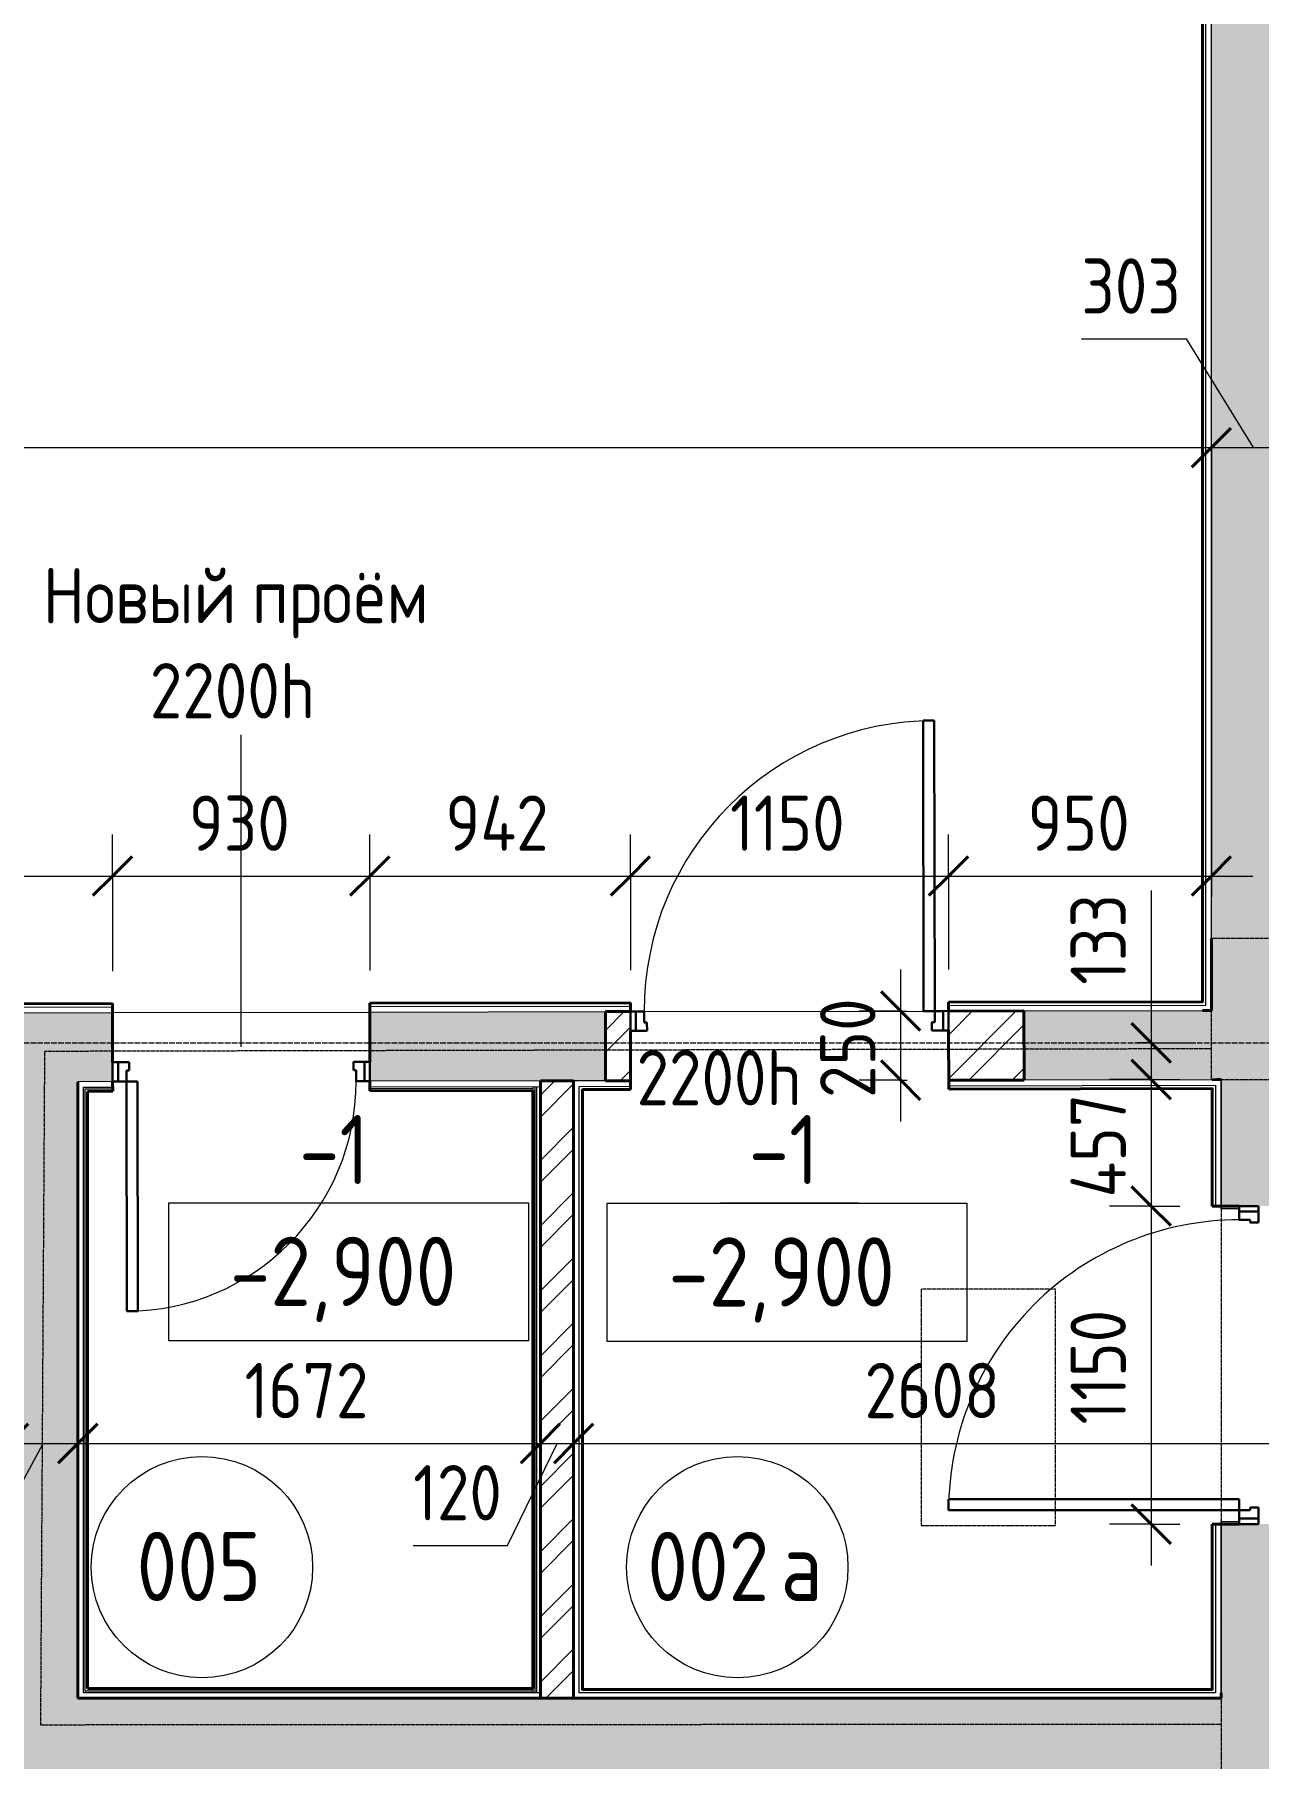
# Model space of a CAD drawing. Header units: millimetres. Extents: x -11886 to 147109, y 276 to 46084.
# Drawn here: x 26553 to 30977, y 17969 to 24202 of the extents above; entities that cross this region are included whole.
import ezdxf

# ---------------------------------------------------------------- set-up
doc = ezdxf.new("R2010")
doc.units = ezdxf.units.MM
doc.linetypes.add('ADSK_Линия сетки', pattern=[25, 20, -2.5, 0, -2.5])
doc.linetypes.add('ADSK_Сверху', pattern=[4.5, 3, -1.5])
for name, color, linetype, lineweight in [('Аннотация', 7, 'Continuous', 20), ('Двери', 7, 'Continuous', 18), ('Марки', 7, 'Continuous', 20), ('Марки дверей', 7, 'Continuous', 20), ('Марки помещений', 7, 'Continuous', 20), ('Оси', 7, 'Continuous', 9), ('Отметки', 7, 'Continuous', 9), ('Перекрытие', 7, 'Continuous', 18), ('Размеры', 7, 'Continuous', 9), ('Размеры-100', 7, 'Continuous', 9), ('Стены внутренние', 7, 'Continuous', 18), ('Стены наружные', 7, 'Continuous', 18), ('Стены штриховка', 7, 'Continuous', 18)]:
    doc.layers.add(name, color=color, linetype=linetype, lineweight=lineweight)
doc.styles.add('GOST Common_1', font='GOST_Common.ttf', dxfattribs={"width": 0.9, "height": 250})
doc.styles.add('GOST Common_2', font='GOST_Common.ttf', dxfattribs={"width": 0.9, "height": 200})
doc.dimstyles.new('ADSK_Основной_2_мм_Округление_до_1_мм', dxfattribs={"dimscale": 304.8, "dimtxt": 201.142999, "dimasz": 0.463911, "dimexe": 0.492126, "dimexo": 0.492126, "dimgap": 0.098425, "dimtad": 1, "dimdec": 0, "dimdsep": 46, "dimtxsty": 'GOST Common_2', "dimblk1": 'OBLIQUE', "dimblk2": 'OBLIQUE', "dimsah": 1, "dimcen": 0.09, "dimdle": 0.492126, "dimazin": 2, "dimtfac": 1, "dimtdec": 4, "dimtix": 1, "dimtmove": 0, "dimatfit": 3, "dimfxl": 1, "dimtvp": 1, "dimtolj": 1, "dimtzin": 0, "dimlwd": 20, "dimlwe": 20, "dimarcsym": 2})
doc.dimstyles.new('ADSK_Основной_2_мм_Округление_до_1_мм_1', dxfattribs={"dimscale": 304.8, "dimtxt": 201.142999, "dimasz": 0.463911, "dimexe": 0.492126, "dimexo": 0.492126, "dimgap": 0.098425, "dimtad": 1, "dimdec": 0, "dimdsep": 46, "dimtxsty": 'GOST Common_2', "dimblk1": 'OBLIQUE', "dimblk2": 'OBLIQUE', "dimsah": 1, "dimcen": 0.09, "dimdle": 0.492126, "dimazin": 2, "dimtfac": 1, "dimtdec": 4, "dimtix": 1, "dimtmove": 1, "dimatfit": 3, "dimfxl": 1, "dimtvp": 1, "dimtolj": 1, "dimtzin": 0, "dimlwd": 20, "dimlwe": 20, "dimarcsym": 2})
pattern_1 = [(45, (0, 0), (-117.8655, 117.8655), []), (45, (78.58, 0), (-117.8655, 117.8655), [])]

# ---------------------------------------------------------------- blocks, each defined once
blk = doc.blocks.new('AC_Дверь_Однопольная - Д-12п 1150х2200h-1983165-00 План подвала кладочный')
at = {"layer": 'Двери', "lineweight": 30}
for p, q in [((-525, 1435), (-485, 1435)), ((-525, 385), (-525, 1435)), ((-485, 1435), (-485, 385)), ((-575, 385), (-555, 385)), ((-575, 315), (-575, 385)), ((-555, 385), (-525, 385)), ((-555, 315), (-555, 385)), ((-555, 385), (-555, 315)), ((-485, 385), (-525, 385)), ((-525, 385), (-525, 345)), ((525, 385), (555, 385)), ((525, 345), (525, 385)), ((555, 385), (555, 315)), ((555, 385), (575, 385)), ((555, 315), (555, 385)), ((575, 385), (575, 315)), ((-555, 315), (-575, 315)), ((-515, 315), (-555, 315)), ((-525, 345), (-515, 345)), ((-515, 345), (-515, 315)), ((515, 345), (525, 345)), ((515, 315), (515, 345)), ((555, 315), (515, 315)), ((575, 315), (555, 315))]:
    blk.add_line(p, q, dxfattribs=at)
at = {"layer": 'Двери'}
blk.add_arc((-525, 385), 1050, 0, 90, dxfattribs=at)
blk = doc.blocks.new('AC_Дверь_Однопольная - Д-12л 1150х2200h-1983178-00 План подвала кладочный')
at = {"layer": 'Двери', "lineweight": 30}
for p, q in [((525, 1175), (485, 1175)), ((485, 1175), (485, 125)), ((525, 125), (525, 1175)), ((-555, 125), (-575, 125)), ((-575, 125), (-575, 55)), ((-525, 125), (-555, 125)), ((-555, 125), (-555, 55)), ((-555, 55), (-555, 125)), ((-525, 85), (-525, 125)), ((485, 125), (525, 125)), ((555, 125), (525, 125)), ((525, 125), (525, 85)), ((555, 55), (555, 125)), ((575, 125), (555, 125)), ((555, 125), (555, 55)), ((575, 55), (575, 125)), ((-515, 85), (-525, 85)), ((-515, 55), (-515, 85)), ((525, 85), (515, 85)), ((515, 85), (515, 55)), ((-575, 55), (-555, 55)), ((-555, 55), (-515, 55)), ((515, 55), (555, 55)), ((555, 55), (575, 55))]:
    blk.add_line(p, q, dxfattribs=at)
at = {"layer": 'Двери'}
blk.add_arc((525, 125), 1050, 90, 180, dxfattribs=at)
blk = doc.blocks.new('AC_Дверь_Однопольная - Д-27л 930х2200h-2799378-00 План подвала кладочный')
at = {"layer": 'Двери', "lineweight": 30}
for p, q in [((415, 955), (375, 955)), ((375, 955), (375, 125)), ((415, 125), (415, 955)), ((-445, 125), (-465, 125)), ((-465, 125), (-465, 55)), ((-415, 125), (-445, 125)), ((-445, 125), (-445, 55)), ((-445, 55), (-445, 125)), ((-415, 85), (-415, 125)), ((375, 125), (415, 125)), ((445, 125), (415, 125)), ((415, 125), (415, 85)), ((445, 55), (445, 125)), ((465, 125), (445, 125)), ((445, 125), (445, 55)), ((465, 55), (465, 125)), ((-405, 85), (-415, 85)), ((-405, 55), (-405, 85)), ((415, 85), (405, 85)), ((405, 85), (405, 55)), ((-465, 55), (-445, 55)), ((-445, 55), (-405, 55)), ((405, 55), (445, 55)), ((445, 55), (465, 55))]:
    blk.add_line(p, q, dxfattribs=at)
at = {"layer": 'Двери'}
blk.add_arc((415, 125), 830, 90, 180, dxfattribs=at)
blk = doc.blocks.new('ADSK_Марка_Помещение_ОдноЗначение - Номер-247393-00 План подвала кладочный')
at = {"layer": 'Марки помещений'}
blk.add_circle((0, 0), 4, dxfattribs=at)
blk = doc.blocks.new('ADSK_Марка_Перекрытие - Отметка низа-2041711-00 План подвала кладочный')
at = {"layer": 'Марки'}
blk.add_line((-2.5, 0), (2.5, 0), dxfattribs=at)
blk = doc.blocks.new('DIMBLOCK45-00 План подвала кладочный')
at = {"layer": 'Размеры-100', "lineweight": 20}
for p, q in [((18965.8, 22708.7), (18965.8, 22858.7)), ((30807, 22708.7), (30807, 22858.7)), ((18965.8, 22708.7), (30807, 22708.7)), ((18965.8, 22708.7), (18965.8, 22658.7)), ((30807, 22708.7), (30807, 21084.1))]:
    blk.add_line(p, q, dxfattribs=at)
at = {"layer": 'Размеры-100', "lineweight": 40}
for p, q in [((18965.8, 22708.7), (19036.5, 22779.4)), ((30807, 22708.7), (30877.7, 22779.4)), ((18965.8, 22708.7), (18895.1, 22638)), ((30807, 22708.7), (30736.3, 22638))]:
    blk.add_line(p, q, dxfattribs=at)
at = {"layer": 'Размеры-100', "color": 0, "lineweight": 20, "insert": (24618.8, 23000.1), "char_height": 200, "width": 642.294, "attachment_point": 1, "line_spacing_factor": 1.022761, "style": 'GOST Common_2'}
blk.add_mtext('11841', dxfattribs=at)
blk = doc.blocks.new('_Oblique')
at = {"color": 0, "linetype": 'ByBlock', "lineweight": -2}
blk.add_line((-0.5, -0.5), (0.5, 0.5), dxfattribs=at)
blk = doc.blocks.new('DIMBLOCK46-00 План подвала кладочный')
at = {"layer": 'Размеры-100', "lineweight": 20}
for p, q in [((30337, 23101.6), (30715.5, 23101.6)), ((30715.5, 23101.6), (30958.5, 22708.7)), ((30807, 22708.7), (30807, 22858.7)), ((31109.9, 22708.7), (31109.9, 22858.7)), ((30807, 22708.7), (31259.9, 22708.7)), ((30807, 22708.7), (30807, 21084.1)), ((31109.9, 22708.7), (31109.9, 22658.7))]:
    blk.add_line(p, q, dxfattribs=at)
at = {"layer": 'Размеры-100', "lineweight": 40}
for p, q in [((30807, 22708.7), (30877.7, 22779.4)), ((31109.9, 22708.7), (31180.6, 22779.4)), ((30807, 22708.7), (30736.3, 22638)), ((31109.9, 22708.7), (31039.2, 22638))]:
    blk.add_line(p, q, dxfattribs=at)
at = {"layer": 'Размеры-100', "color": 0, "lineweight": 20, "insert": (30337, 23393), "char_height": 200, "width": 454.106, "attachment_point": 1, "line_spacing_factor": 1.022761, "style": 'GOST Common_2'}
blk.add_mtext('303', dxfattribs=at)
blk = doc.blocks.new('DIMBLOCK52-00 План подвала кладочный')
at = {"layer": 'Размеры-100', "lineweight": 20}
for p, q in [((26460, 19108.4), (26460, 19258.4)), ((26710, 19108.4), (26710, 19258.4)), ((26384.7, 18739), (26585, 19108.4)), ((26460, 19108.4), (26710, 19108.4)), ((26460, 19108.4), (26460, 19058.4)), ((26710, 19108.4), (26710, 19058.4)), ((26006.2, 18739), (26384.7, 18739))]:
    blk.add_line(p, q, dxfattribs=at)
at = {"layer": 'Размеры-100', "lineweight": 40}
for p, q in [((26460, 19108.4), (26530.7, 19179.1)), ((26710, 19108.4), (26780.7, 19179.1)), ((26460, 19108.4), (26389.3, 19037.7)), ((26710, 19108.4), (26639.3, 19037.7))]:
    blk.add_line(p, q, dxfattribs=at)
at = {"layer": 'Размеры-100', "color": 0, "lineweight": 20, "insert": (26006.2, 19030.3), "char_height": 200, "width": 454.106, "attachment_point": 1, "line_spacing_factor": 1.022761, "style": 'GOST Common_2'}
blk.add_mtext('250', dxfattribs=at)
blk = doc.blocks.new('DIMBLOCK53-00 План подвала кладочный')
at = {"layer": 'Размеры-100', "lineweight": 20}
for p, q in [((26710, 19108.4), (26710, 19258.4)), ((28382, 19108.4), (28382, 19258.4)), ((26710, 19108.4), (28382, 19108.4)), ((26710, 19108.4), (26710, 19058.4)), ((28382, 19108.4), (28382, 19058.4))]:
    blk.add_line(p, q, dxfattribs=at)
at = {"layer": 'Размеры-100', "lineweight": 40}
for p, q in [((26710, 19108.4), (26780.7, 19179.1)), ((28382, 19108.4), (28452.7, 19179.1)), ((26710, 19108.4), (26639.3, 19037.7)), ((28382, 19108.4), (28311.3, 19037.7))]:
    blk.add_line(p, q, dxfattribs=at)
at = {"layer": 'Размеры-100', "color": 0, "lineweight": 20, "insert": (27312.5, 19399.7), "char_height": 200, "width": 560.473, "attachment_point": 1, "line_spacing_factor": 1.022761, "style": 'GOST Common_2'}
blk.add_mtext('1672', dxfattribs=at)
blk = doc.blocks.new('DIMBLOCK54-00 План подвала кладочный')
at = {"layer": 'Размеры-100', "lineweight": 20}
for p, q in [((28382, 19108.4), (28382, 19258.4)), ((28502, 19108.4), (28502, 19258.4)), ((28262.9, 18739), (28442, 19108.4)), ((28382, 19108.4), (28502, 19108.4)), ((28382, 19108.4), (28382, 19058.4)), ((28502, 19108.4), (28502, 19058.4)), ((27921.9, 18739), (28262.9, 18739))]:
    blk.add_line(p, q, dxfattribs=at)
at = {"layer": 'Размеры-100', "lineweight": 40}
for p, q in [((28382, 19108.4), (28452.7, 19179.1)), ((28502, 19108.4), (28572.7, 19179.1)), ((28382, 19108.4), (28311.3, 19037.7)), ((28502, 19108.4), (28431.3, 19037.7))]:
    blk.add_line(p, q, dxfattribs=at)
at = {"layer": 'Размеры-100', "color": 0, "lineweight": 20, "insert": (27921.9, 19030.3), "char_height": 200, "width": 409.104, "attachment_point": 1, "line_spacing_factor": 1.022761, "style": 'GOST Common_2'}
blk.add_mtext('120', dxfattribs=at)
blk = doc.blocks.new('DIMBLOCK55-00 План подвала кладочный')
at = {"layer": 'Размеры-100', "lineweight": 20}
for p, q in [((28502, 19108.4), (28502, 19258.4)), ((31109.9, 19108.4), (31109.9, 19258.4)), ((28502, 19108.4), (31259.9, 19108.4)), ((28502, 19108.4), (28502, 19058.4)), ((31109.9, 19108.4), (31109.9, 19058.4))]:
    blk.add_line(p, q, dxfattribs=at)
at = {"layer": 'Размеры-100', "lineweight": 40}
for p, q in [((28502, 19108.4), (28572.7, 19179.1)), ((31109.9, 19108.4), (31180.6, 19179.1)), ((28502, 19108.4), (28431.3, 19037.7)), ((31109.9, 19108.4), (31039.2, 19037.7))]:
    blk.add_line(p, q, dxfattribs=at)
at = {"layer": 'Размеры-100', "color": 0, "lineweight": 20, "insert": (29553.7, 19399.7), "char_height": 200, "width": 605.475, "attachment_point": 1, "line_spacing_factor": 1.022761, "style": 'GOST Common_2'}
blk.add_mtext('2608', dxfattribs=at)
blk = doc.blocks.new('DIMBLOCK56-00 План подвала кладочный')
at = {"layer": 'Размеры-100', "lineweight": 20}
for p, q in [((30589.3, 21107.7), (30589.3, 20766.8)), ((30589.3, 20766.8), (30589.3, 20490.4)), ((30589.3, 20706.8), (30589.3, 20424.1)), ((30589.3, 20556.8), (30539.3, 20556.8)), ((30589.3, 20556.8), (30739.3, 20556.8)), ((30589.3, 20424.1), (30439.3, 20424.1)), ((30589.3, 20424.1), (30692.4, 20424.1))]:
    blk.add_line(p, q, dxfattribs=at)
at = {"layer": 'Размеры-100', "lineweight": 40}
for p, q in [((30589.3, 20556.8), (30518.6, 20627.5)), ((30589.3, 20556.8), (30660, 20486.1)), ((30589.3, 20424.1), (30518.6, 20494.8)), ((30589.3, 20424.1), (30660, 20353.4))]:
    blk.add_line(p, q, dxfattribs=at)
at = {"layer": 'Размеры-100', "color": 0, "lineweight": 20, "insert": (30298, 20766.8), "char_height": 200, "width": 409.104, "attachment_point": 1, "rotation": 90, "line_spacing_factor": 1.022761, "style": 'GOST Common_2'}
blk.add_mtext('133', dxfattribs=at)
blk = doc.blocks.new('DIMBLOCK57-00 План подвала кладочный')
at = {"layer": 'Размеры-100', "lineweight": 40}
for p, q in [((30589.3, 20424.1), (30518.6, 20494.8)), ((30589.3, 20424.1), (30660, 20353.4)), ((30589.3, 19966.8), (30518.6, 20037.5)), ((30589.3, 19966.8), (30660, 19896.1))]:
    blk.add_line(p, q, dxfattribs=at)
at = {"layer": 'Размеры-100', "lineweight": 20}
for p, q in [((30589.3, 20424.1), (30439.3, 20424.1)), ((30589.3, 20424.1), (30589.3, 19966.8)), ((30589.3, 20424.1), (30692.4, 20424.1)), ((30589.3, 19966.8), (30439.3, 19966.8)), ((30589.3, 19966.8), (30692.4, 19966.8))]:
    blk.add_line(p, q, dxfattribs=at)
at = {"layer": 'Размеры-100', "color": 0, "lineweight": 20, "insert": (30298, 19997.7), "char_height": 200, "width": 474.561, "attachment_point": 1, "rotation": 90, "line_spacing_factor": 1.022761, "style": 'GOST Common_2'}
blk.add_mtext('457', dxfattribs=at)
blk = doc.blocks.new('DIMBLOCK58-00 План подвала кладочный')
at = {"layer": 'Размеры-100', "lineweight": 40}
for p, q in [((30589.3, 19966.8), (30518.6, 20037.5)), ((30589.3, 19966.8), (30660, 19896.1)), ((30589.3, 18816.8), (30518.6, 18887.5)), ((30589.3, 18816.8), (30660, 18746.1))]:
    blk.add_line(p, q, dxfattribs=at)
at = {"layer": 'Размеры-100', "lineweight": 20}
for p, q in [((30589.3, 19966.8), (30439.3, 19966.8)), ((30589.3, 19966.8), (30589.3, 18666.8)), ((30589.3, 19966.8), (30692.4, 19966.8)), ((30589.3, 18816.8), (30439.3, 18816.8)), ((30589.3, 18816.8), (30692.4, 18816.8))]:
    blk.add_line(p, q, dxfattribs=at)
at = {"layer": 'Размеры-100', "color": 0, "lineweight": 20, "insert": (30298, 19177), "char_height": 200, "width": 515.472, "attachment_point": 1, "rotation": 90, "line_spacing_factor": 1.022761, "style": 'GOST Common_2'}
blk.add_mtext('1150', dxfattribs=at)
blk = doc.blocks.new('DIMBLOCK89-00 План подвала кладочный')
at = {"layer": 'Размеры-100', "lineweight": 20}
for p, q in [((22926.3, 21159.6), (22926.3, 21309.6)), ((26835.5, 21159.6), (26835.5, 21309.6)), ((22926.3, 21159.6), (26835.5, 21159.6)), ((22926.3, 21159.6), (22926.3, 20747.6)), ((26835.5, 21159.6), (26835.5, 20816.5))]:
    blk.add_line(p, q, dxfattribs=at)
at = {"layer": 'Размеры-100', "lineweight": 40}
for p, q in [((22926.3, 21159.6), (22997, 21230.3)), ((26835.5, 21159.6), (26906.2, 21230.3)), ((22926.3, 21159.6), (22855.6, 21088.9)), ((26835.5, 21159.6), (26764.8, 21088.9))]:
    blk.add_line(p, q, dxfattribs=at)
at = {"layer": 'Размеры-100', "color": 0, "lineweight": 20, "insert": (24628.6, 21451), "char_height": 200, "width": 605.475, "attachment_point": 1, "line_spacing_factor": 1.022761, "style": 'GOST Common_2'}
blk.add_mtext('3909', dxfattribs=at)
blk = doc.blocks.new('DIMBLOCK90-00 План подвала кладочный')
at = {"layer": 'Размеры-100', "lineweight": 20}
for p, q in [((26835.5, 21159.6), (26835.5, 21309.6)), ((27765.5, 21159.6), (27765.5, 21309.6)), ((26835.5, 21159.6), (27765.5, 21159.6)), ((26835.5, 21159.6), (26835.5, 20816.5)), ((27765.5, 21159.6), (27765.5, 20818.2))]:
    blk.add_line(p, q, dxfattribs=at)
at = {"layer": 'Размеры-100', "lineweight": 40}
for p, q in [((26835.5, 21159.6), (26906.2, 21230.3)), ((27765.5, 21159.6), (27836.2, 21230.3)), ((26835.5, 21159.6), (26764.8, 21088.9)), ((27765.5, 21159.6), (27694.8, 21088.9))]:
    blk.add_line(p, q, dxfattribs=at)
at = {"layer": 'Размеры-100', "color": 0, "lineweight": 20, "insert": (27111.3, 21451), "char_height": 200, "width": 454.106, "attachment_point": 1, "line_spacing_factor": 1.022761, "style": 'GOST Common_2'}
blk.add_mtext('930', dxfattribs=at)
blk = doc.blocks.new('DIMBLOCK91-00 План подвала кладочный')
at = {"layer": 'Размеры-100', "lineweight": 20}
for p, q in [((27765.5, 21159.6), (27765.5, 21309.6)), ((28707.1, 21159.6), (28707.1, 21309.6)), ((27765.5, 21159.6), (28707.1, 21159.6)), ((27765.5, 21159.6), (27765.5, 20818.2)), ((28707.1, 21159.6), (28707.1, 20819.9))]:
    blk.add_line(p, q, dxfattribs=at)
at = {"layer": 'Размеры-100', "lineweight": 40}
for p, q in [((27765.5, 21159.6), (27836.2, 21230.3)), ((28707.1, 21159.6), (28777.8, 21230.3)), ((27765.5, 21159.6), (27694.8, 21088.9)), ((28707.1, 21159.6), (28636.4, 21088.9))]:
    blk.add_line(p, q, dxfattribs=at)
at = {"layer": 'Размеры-100', "color": 0, "lineweight": 20, "insert": (28038.6, 21451), "char_height": 200, "width": 474.561, "attachment_point": 1, "line_spacing_factor": 1.022761, "style": 'GOST Common_2'}
blk.add_mtext('942', dxfattribs=at)
blk = doc.blocks.new('DIMBLOCK92-00 План подвала кладочный')
at = {"layer": 'Размеры-100', "lineweight": 20}
for p, q in [((28707.1, 21159.6), (28707.1, 21309.6)), ((29857.1, 21159.6), (29857.1, 21309.6)), ((28707.1, 21159.6), (29857.1, 21159.6)), ((28707.1, 21159.6), (28707.1, 20819.9)), ((29857.1, 21159.6), (29857.1, 20821.9))]:
    blk.add_line(p, q, dxfattribs=at)
at = {"layer": 'Размеры-100', "lineweight": 40}
for p, q in [((28707.1, 21159.6), (28777.8, 21230.3)), ((29857.1, 21159.6), (29927.8, 21230.3)), ((28707.1, 21159.6), (28636.4, 21088.9)), ((29857.1, 21159.6), (29786.4, 21088.9))]:
    blk.add_line(p, q, dxfattribs=at)
at = {"layer": 'Размеры-100', "color": 0, "lineweight": 20, "insert": (29067.3, 21451), "char_height": 200, "width": 515.472, "attachment_point": 1, "line_spacing_factor": 1.022761, "style": 'GOST Common_2'}
blk.add_mtext('1150', dxfattribs=at)
blk = doc.blocks.new('DIMBLOCK93-00 План подвала кладочный')
at = {"layer": 'Размеры-100', "lineweight": 20}
for p, q in [((29857.1, 21159.6), (29857.1, 21309.6)), ((30807, 21159.6), (30807, 21309.6)), ((29857.1, 21159.6), (30957, 21159.6)), ((29857.1, 21159.6), (29857.1, 20821.9)), ((30807, 21159.6), (30807, 21109.6))]:
    blk.add_line(p, q, dxfattribs=at)
at = {"layer": 'Размеры-100', "lineweight": 40}
for p, q in [((29857.1, 21159.6), (29927.8, 21230.3)), ((30807, 21159.6), (30877.7, 21230.3)), ((29857.1, 21159.6), (29786.4, 21088.9)), ((30807, 21159.6), (30736.3, 21088.9))]:
    blk.add_line(p, q, dxfattribs=at)
at = {"layer": 'Размеры-100', "color": 0, "lineweight": 20, "insert": (30142.8, 21451), "char_height": 200, "width": 454.106, "attachment_point": 1, "line_spacing_factor": 1.022761, "style": 'GOST Common_2'}
blk.add_mtext('950', dxfattribs=at)
blk = doc.blocks.new('Высотные отметки - Рамка-5093-00 План подвала кладочный')
at = {"layer": 'Аннотация'}
for p, q in [((-6.5, 0), (-6.5, 5)), ((-6.5, 5), (6.5, 5)), ((6.5, 5), (6.5, 0)), ((6.5, 0), (-6.5, 0))]:
    blk.add_line(p, q, dxfattribs=at)
blk = doc.blocks.new('DIMBLOCK190-00 План подвала кладочный')
at = {"layer": 'Размеры-100', "lineweight": 20}
for p, q in [((29684.2, 20271.9), (29684.2, 20821.9)), ((29684.2, 20671.9), (29534.2, 20671.9)), ((29684.2, 20671.9), (29707.1, 20671.9)), ((29684.2, 20421.9), (29534.2, 20421.9)), ((29684.2, 20421.9), (29707.5, 20421.9))]:
    blk.add_line(p, q, dxfattribs=at)
at = {"layer": 'Размеры-100', "lineweight": 40}
for p, q in [((29684.2, 20671.9), (29613.5, 20742.6)), ((29684.2, 20671.9), (29754.9, 20601.2)), ((29684.2, 20421.9), (29613.5, 20492.6)), ((29684.2, 20421.9), (29754.9, 20351.2))]:
    blk.add_line(p, q, dxfattribs=at)
at = {"layer": 'Размеры-100', "color": 0, "lineweight": 20, "insert": (29392.9, 20357.7), "char_height": 200, "width": 454.106, "attachment_point": 1, "rotation": 90, "line_spacing_factor": 1.022761, "style": 'GOST Common_2'}
blk.add_mtext('250', dxfattribs=at)

msp = doc.modelspace()

# ---------------------------------------------------------------- hatches: boundary and pattern name
at = {"layer": 'Стены внутренние', "true_color": 0xc0c0c0}
h = msp.add_hatch(color=9, dxfattribs=at)
h.paths.add_polyline_path([(38520.29, 20424.06), (38571.77, 20424.06), (38567.64, 20934.06), (38520.29, 20934.06), (38520.29, 20924.61)])
h.paths.add_polyline_path([(35399.67, 20424.06), (35399.67, 20663.63), (37078.34, 20663.63), (37078.34, 20424.06), (37335.1, 20424.06), (37335.1, 20934.06), (30807.02, 20934.06), (30807.02, 20424.06), (35141.84, 20424.06)])
h = msp.add_hatch(color=9, dxfattribs=at)
h.paths.add_polyline_path([(18945.32, 20402.44), (19434.4, 20403.31), (19433.95, 20653.31), (18965.84, 20652.47), (18965.84, 20487.77), (18945.32, 20487.77)])
h.paths.add_polyline_path([(20754.38, 20405.67), (21776.31, 20407.49), (21775.86, 20657.49), (20753.94, 20655.66), (20754.06, 20585.67)])
h.paths.add_polyline_path([(22926.31, 20409.54), (26835.94, 20416.52), (26835.5, 20666.52), (22925.86, 20659.54), (22926.18, 20479.54)])
h.paths.add_polyline_path([(27765.94, 20418.18), (28617.04, 20419.7), (28616.59, 20669.7), (27765.49, 20668.18), (27765.82, 20488.18)])
h.paths.add_polyline_path([(30130.05, 20422.4), (30807.02, 20424.06), (30807.02, 20673.61), (30129.6, 20672.4)])
at = {"layer": 'Стены внутренние', "lineweight": 9}
h = msp.add_hatch(dxfattribs=at)
h.set_pattern_fill('FP_3', color=256, style=0, pattern_type=2)
h.set_pattern_definition(pattern_1)
h.paths.add_polyline_path([(28617.04, 20419.7), (28707.52, 20419.86), (28707.07, 20669.86), (28616.59, 20669.7), (28616.73, 20592.11)])
h.paths.add_polyline_path([(29857.52, 20421.91), (30130.05, 20422.4), (30129.6, 20672.4), (29857.07, 20671.91), (29857.2, 20601.91)])
at = {"layer": 'Стены внутренние', "true_color": 0xc0c0c0}
for points in [[(26709.99, 18186.96), (26709.99, 20416.3), (26459.99, 20415.85), (26459.99, 18186.96)], [(30581.04, 17676.96), (30842.36, 17676.96), (30842.36, 18186.96), (18945.32, 18186.96), (18945.32, 17676.96), (29440.84, 17676.96)]]:
    msp.add_hatch(color=9, dxfattribs=at).paths.add_polyline_path(points)
at = {"layer": 'Стены внутренние', "lineweight": 9}
h = msp.add_hatch(dxfattribs=at)
h.set_pattern_fill('FP_3', color=256, style=0, pattern_type=2)
h.set_pattern_definition(pattern_1)
h.paths.add_polyline_path([(28501.99, 18186.96), (28501.99, 20419.49), (28381.99, 20419.28), (28381.99, 18186.96)])
at = {"layer": 'Стены внутренние', "true_color": 0xc0c0c0}
h = msp.add_hatch(color=9, dxfattribs=at)
h.paths.add_polyline_path([(31742.36, 17383.92), (31742.36, 18816.79), (30842.36, 18816.79), (30842.36, 17383.92), (31721.24, 17383.92)])
h.paths.add_polyline_path([(30977.36, 19966.79), (31742.36, 19966.79), (31742.36, 20424.06), (30842.36, 20423.67), (30842.36, 19966.79), (30907.36, 19966.79)])
at = {"layer": 'Стены наружные', "true_color": 0xc0c0c0}
h = msp.add_hatch(color=9, dxfattribs=at)
h.paths.add_polyline_path([(31317.02, 20934.06), (31317.02, 40597.55), (30807.02, 40597.55), (30807.02, 20934.06)])
h.paths.add_polyline_path([(31317.02, 42002.55), (31317.02, 43002.62), (31062.02, 43002.62), (31062.02, 43015.13), (30807.02, 43015.13), (30807.02, 42002.55), (30877.02, 42002.55)])

# ---------------------------------------------------------------- linework, layer by layer
at = {"layer": 'Марки дверей'}
msp.add_line((27300.72, 20542.35), (27300.72, 21670.04), dxfattribs=at)
at = {"layer": 'Оси', "linetype": 'ADSK_Линия сетки'}
msp.add_line((-11086.22, 20556.79), (57141.72, 20556.79), dxfattribs=at)
at = {"layer": 'Перекрытие', "color": 136, "true_color": 0x008080}
for p, q in [((26835.5, 20666.52), (27765.49, 20668.18)), ((28757.07, 20669.95), (29767.07, 20671.75)), ((30842.36, 19956.79), (30842.36, 19966.79)), ((30907.36, 19956.79), (30842.36, 19956.79)), ((30842.36, 18816.79), (30842.36, 18826.79)), ((30842.36, 18826.79), (30907.36, 18826.79))]:
    msp.add_line(p, q, dxfattribs=at)
at = {"layer": 'Перекрытие', "color": 9, "linetype": 'ADSK_Сверху', "true_color": 0xc2c2c2}
for p, q in [((26576.11, 18090.45), (26590.91, 20526.94)), ((26590.91, 20526.94), (30807.02, 20536.41)), ((30243.57, 19666.63), (29757.57, 19666.63)), ((29757.57, 19666.63), (29757.57, 18811.63)), ((30243.57, 18811.63), (30243.57, 19666.63)), ((29757.57, 18811.63), (30243.57, 18811.63)), ((30842.36, 18092.76), (26576.11, 18090.45))]:
    msp.add_line(p, q, dxfattribs=at)
at = {"layer": 'Стены внутренние', "lineweight": 40}
for p, q in [((30775.02, 40597.55), (30775.02, 20705.55)), ((30807.02, 20673.61), (30807.02, 20934.06)), ((26835.44, 20698.52), (22925.8, 20691.54)), ((26835.82, 20486.52), (26835.44, 20698.52)), ((28707.02, 20701.86), (27765.44, 20700.18)), ((27765.82, 20488.18), (27765.44, 20700.18)), ((28707.02, 20701.86), (28707.07, 20669.86)), ((30775.02, 20705.55), (29857.02, 20703.91)), ((29857.02, 20703.91), (29857.07, 20671.91)), ((28616.59, 20669.7), (28707.07, 20669.86)), ((28617.04, 20419.7), (28616.59, 20669.7)), ((30129.6, 20672.4), (29857.07, 20671.91)), ((30130.05, 20422.4), (30129.6, 20672.4)), ((30807.02, 20673.61), (30775.02, 20673.55)), ((28707.58, 20387.86), (28707.2, 20599.86)), ((29857.58, 20389.91), (29857.2, 20601.91)), ((26709.99, 18186.96), (26709.99, 20416.3)), ((26835.94, 20416.52), (26836.01, 20381.52)), ((27765.94, 20418.18), (27766, 20383.18)), ((27766, 20383.18), (28353.99, 20384.23)), ((28353.99, 18221.96), (28353.99, 20384.23)), ((28381.99, 20419.28), (28501.99, 20419.49)), ((28381.99, 20419.28), (28381.99, 18186.96)), ((28501.99, 18186.96), (28501.99, 20419.49)), ((28533.99, 20387.55), (28707.58, 20387.86)), ((28533.99, 20387.55), (28533.99, 18218.96)), ((28617.04, 20419.7), (28707.52, 20419.86)), ((30130.05, 20422.4), (29857.52, 20421.91)), ((29857.58, 20389.91), (30810.36, 20391.61)), ((30842.36, 20423.67), (30810.36, 20423.61)), ((30810.36, 20391.61), (30810.36, 19966.79)), ((30827.24, 20424.06), (30842.36, 20424.06)), ((30827.24, 20423.64), (30827.24, 20424.06)), ((30842.36, 20424.06), (30842.36, 20423.67)), ((26744.99, 20381.36), (26836.01, 20381.52)), ((26744.99, 20381.36), (26744.99, 18221.96)), ((30810.36, 19966.79), (30907.36, 19966.79)), ((30810.36, 18816.79), (30810.36, 18218.96)), ((30810.36, 18816.79), (30907.36, 18816.79)), ((26744.99, 18221.96), (28353.99, 18221.96)), ((28533.99, 18218.96), (30810.36, 18218.96)), ((30842.36, 18206.96), (30842.36, 18186.96)), ((28501.99, 18186.96), (26709.99, 18186.96)), ((30842.36, 18186.96), (28501.99, 18186.96))]:
    msp.add_line(p, q, dxfattribs=at)
at = {"layer": 'Стены внутренние'}
for p, q in [((30807.02, 20934.06), (30807.02, 40597.55)), ((22925.86, 20659.54), (26835.5, 20666.52)), ((27765.49, 20668.18), (28616.59, 20669.7)), ((30129.6, 20672.4), (30775.02, 20673.55)), ((26835.94, 20416.52), (26709.99, 20416.3)), ((28381.99, 20419.28), (27765.94, 20418.18)), ((28617.04, 20419.7), (28501.99, 20419.49)), ((30810.36, 20423.61), (30130.05, 20422.4)), ((30842.36, 19966.79), (30842.36, 20423.67))]:
    msp.add_line(p, q, dxfattribs=at)
at = {"layer": 'Стены внутренние', "color": 253, "linetype": 'ADSK_Сверху', "true_color": 0xaaaaaa}
msp.add_line((30842.36, 20424.06), (30842.36, 17676.96), dxfattribs=at)
at = {"layer": 'Стены наружные', "color": 253, "linetype": 'ADSK_Сверху', "true_color": 0xaaaaaa}
for p, q in [((40178.05, 20934.06), (30807.02, 20934.06)), ((30807.02, 20424.06), (30807.02, 20934.06)), ((30807.02, 20424.06), (42180.45, 20424.06))]:
    msp.add_line(p, q, dxfattribs=at)
at = {"layer": 'Стены штриховка'}
for p, q in [((30777.02, 20703.56), (30777.02, 40597.55)), ((30787.02, 20693.57), (30787.02, 40597.55)), ((22925.81, 20689.54), (26835.44, 20696.52)), ((27765.44, 20698.18), (28707.02, 20699.86)), ((29857.02, 20701.91), (30777.02, 20703.56)), ((22925.82, 20679.54), (26835.46, 20686.52)), ((27765.46, 20688.18), (28707.04, 20689.86)), ((29857.04, 20691.91), (30787.02, 20693.57)), ((26729.99, 20396.33), (26835.98, 20396.52)), ((26729.99, 18206.96), (26729.99, 20396.33)), ((26735.99, 20390.34), (26835.99, 20390.52)), ((26735.99, 18212.96), (26735.99, 20390.34)), ((27765.98, 20398.18), (28381.99, 20399.28)), ((27765.99, 20392.18), (28353.99, 20393.23)), ((28353.99, 20399.23), (28353.99, 20384.23)), ((28362.99, 18206.96), (28362.99, 20399.25)), ((28368.99, 18206.96), (28368.99, 20399.26)), ((28521.99, 20399.53), (28707.56, 20399.86)), ((28521.99, 18206.96), (28521.99, 20399.53)), ((28531.99, 20389.55), (28707.57, 20389.86)), ((28531.99, 18216.96), (28531.99, 20389.55)), ((29857.55, 20401.91), (30822.36, 20403.64)), ((29857.57, 20391.91), (30812.36, 20393.62)), ((30812.36, 20393.62), (30812.36, 19966.79)), ((30822.36, 20403.64), (30822.36, 19966.79)), ((30812.36, 18816.79), (30812.36, 18216.96)), ((30822.36, 18816.79), (30822.36, 18206.96)), ((30842.36, 18206.96), (30842.36, 18816.79)), ((28381.99, 18206.96), (26729.99, 18206.96)), ((28353.99, 18212.96), (26735.99, 18212.96)), ((28353.99, 18221.96), (28353.99, 18206.96)), ((30822.36, 18206.96), (28521.99, 18206.96)), ((30812.36, 18216.96), (28531.99, 18216.96))]:
    msp.add_line(p, q, dxfattribs=at)

# ---------------------------------------------------------------- block references
at = {"layer": 'Двери'}
for name, p, rotation in [('AC_Дверь_Однопольная - Д-12л 1150х2200h-1983178-00 План подвала кладочный', (29282.3, 20545.89), 0.1022688024733616), ('AC_Дверь_Однопольная - Д-27л 930х2200h-2799378-00 План подвала кладочный', (27300.72, 20542.35), 180.1022688024733), ('AC_Дверь_Однопольная - Д-12п 1150х2200h-1983165-00 План подвала кладочный', (31292.36, 19391.79), 89.99999999999991)]:
    msp.add_blockref(name, p, dxfattribs=dict(at, rotation=rotation))
at = {"layer": 'Марки', "xscale": 99.99999999999993, "yscale": 99.99999999999993, "zscale": 99.99999999999993}
for p in [(27657.03, 19977.88), (29282.24, 19977.88)]:
    msp.add_blockref('ADSK_Марка_Перекрытие - Отметка низа-2041711-00 План подвала кладочный', p, dxfattribs=at)
at = {"layer": 'Марки помещений', "xscale": 99.99999999999993, "yscale": 99.99999999999993, "zscale": 99.99999999999993}
for p in [(27158.59, 18661.05), (29093.62, 18661.05)]:
    msp.add_blockref('ADSK_Марка_Помещение_ОдноЗначение - Номер-247393-00 План подвала кладочный', p, dxfattribs=at)
at = {"layer": 'Отметки', "lineweight": 20, "xscale": 99.99999999999993, "yscale": 99.99999999999993, "zscale": 99.99999999999993}
for p in [(27688.51, 19478.89), (29273.13, 19476.8)]:
    msp.add_blockref('Высотные отметки - Рамка-5093-00 План подвала кладочный', p, dxfattribs=at)

# ---------------------------------------------------------------- texts
at = {"layer": 'Марки', "lineweight": 9, "char_height": 250, "width": 331.8986, "attachment_point": 1, "style": 'GOST Common_1'}
for insert in [(27509.6, 20295.72), (29134.81, 20295.72)]:
    msp.add_mtext('-1', dxfattribs=dict(at, insert=insert))
at = {"layer": 'Марки дверей', "lineweight": 9, "char_height": 200, "attachment_point": 1, "style": 'GOST Common_2'}
for s, insert, width in [('Новый', (26583.42, 22273.61), 836.9617), ('\\fGOST Common|b0|i0|c204|p34|;\\W.9; ', (27273.98, 22273.61), 79.3671), ('проём', (27339.47, 22273.61), 815.3162), ('2200h', (26970.37, 21929.66), 793.6706), ('2200h', (28729.45, 20530.72), 793.6706)]:
    msp.add_mtext(s, dxfattribs=dict(at, insert=insert, width=width))
at = {"layer": 'Марки помещений', "lineweight": 9, "char_height": 250, "attachment_point": 1, "style": 'GOST Common_1'}
for s, insert, width in [('005', (26922.34, 18788.77), 584.4302), ('002', (28768.27, 18788.77), 584.4302), ('\\fGOST Common|b0|i0|c204|p34|;\\W.9;а', (29250.47, 18788.77), 216.4556)]:
    msp.add_mtext(s, dxfattribs=dict(at, insert=insert, width=width))
at = {"layer": 'Отметки', "lineweight": 20, "char_height": 250, "width": 1028.8226, "attachment_point": 1, "line_spacing_factor": 1.022761, "style": 'GOST Common_1'}
for insert in [(27259.83, 19855.6), (28844.45, 19853.51)]:
    msp.add_mtext('-2,900', dxfattribs=dict(at, insert=insert))

# ---------------------------------------------------------------- dimensions: what is measured, and where the dimension line sits
at = {"layer": 'Размеры', "lineweight": 20}
for base, p1, p2, override, picture, middle in [((31109.91, 22708.69), (30807.02, 20934.06), (31109.91, 22808.67), {"dimpost": '<>', "dimfxl": 1898.927341}, 'DIMBLOCK46-00 План подвала кладочный', (30564.08, 23259.66)), ((26709.99, 19108.38), (26459.99, 19208.37), (26709.99, 19208.37), {"dimpost": '<>', "dimfxl": 250}, 'DIMBLOCK52-00 План подвала кладочный', (26233.3, 18897)), ((28501.99, 19108.38), (28381.99, 19208.37), (28501.99, 19208.37), {"dimpost": '<>', "dimfxl": 120}, 'DIMBLOCK54-00 План подвала кладочный', (28126.49, 18897))]:
    dim = msp.add_linear_dim(base=base, p1=p1, p2=p2, dimstyle='ADSK_Основной_2_мм_Округление_до_1_мм_1', override=override, dxfattribs=at)
    dim.commit()
    dim.dimension.update_dxf_attribs({"geometry": picture, "text_midpoint": middle, "dimtype": 160})
for base, p1, p2, override, picture, middle in [((30807.02, 22708.69), (18965.84, 22808.67), (30807.02, 20934.06), {"dimpost": '<>', "dimfxl": 11988.65044}, 'DIMBLOCK45-00 План подвала кладочный', (24886.43, 22838.69)), ((26835.5, 21159.64), (22926.31, 20597.64), (26835.5, 20666.52), {"dimpost": '<>', "dimfxl": 3909.796702}, 'DIMBLOCK89-00 План подвала кладочный', (24880.9, 21289.64)), ((27765.49, 21159.64), (26835.5, 20666.52), (27765.49, 20668.18), {"dimpost": '<>', "dimfxl": 930}, 'DIMBLOCK90-00 План подвала кладочный', (27300.5, 21289.64)), ((28707.07, 21159.64), (27765.49, 20668.18), (28707.07, 20669.86), {"dimpost": '<>', "dimfxl": 941.581487}, 'DIMBLOCK91-00 План подвала кладочный', (28236.28, 21289.64)), ((29857.07, 21159.64), (28707.07, 20669.86), (29857.07, 20671.91), {"dimpost": '<>', "dimfxl": 1150}, 'DIMBLOCK92-00 План подвала кладочный', (29282.07, 21289.64)), ((30807.02, 21159.64), (29857.07, 20671.91), (30807.02, 21259.62), {"dimpost": '<>', "dimfxl": 1117.047172}, 'DIMBLOCK93-00 План подвала кладочный', (30332.04, 21289.64)), ((28381.99, 19108.38), (26709.99, 19208.37), (28381.99, 19208.37), {"dimpost": '<>', "dimfxl": 1672}, 'DIMBLOCK53-00 План подвала кладочный', (27545.99, 19238.38)), ((31109.91, 19108.38), (28501.99, 19208.37), (31109.91, 19208.37), {"dimpost": '<>', "dimfxl": 2607.921229}, 'DIMBLOCK55-00 План подвала кладочный', (29805.95, 19238.38))]:
    dim = msp.add_linear_dim(base=base, p1=p1, p2=p2, dimstyle='ADSK_Основной_2_мм_Округление_до_1_мм', override=override, dxfattribs=at)
    dim.commit()
    dim.dimension.update_dxf_attribs({"geometry": picture, "text_midpoint": middle})
dim = msp.add_linear_dim(base=(30589.32, 20424.06), p1=(30689.3, 20556.79), p2=(30842.36, 20424.06), angle=90, dimstyle='ADSK_Основной_2_мм_Округление_до_1_мм_1', override={"dimpost": '<>', "dimfxl": 202.58739}, dxfattribs=at)
dim.commit()
dim.dimension.update_dxf_attribs({"geometry": 'DIMBLOCK56-00 План подвала кладочный', "text_midpoint": (30431.29, 20971.34), "dimtype": 160, "text_rotation": 90})
for base, p1, p2, override, picture, middle in [((29684.25, 20671.91), (29857.52, 20421.91), (29857.07, 20671.91), {"dimpost": '<>', "dimfxl": 250}, 'DIMBLOCK190-00 План подвала кладочный', (29554.25, 20546.91)), ((30589.32, 19966.79), (30842.36, 20424.06), (30842.36, 19966.79), {"dimpost": '<>', "dimfxl": 457.270303}, 'DIMBLOCK57-00 План подвала кладочный', (30459.32, 20195.42)), ((30589.32, 18816.79), (30842.36, 19966.79), (30842.36, 18816.79), {"dimpost": '<>', "dimfxl": 1150}, 'DIMBLOCK58-00 План подвала кладочный', (30459.32, 19391.79))]:
    dim = msp.add_linear_dim(base=base, p1=p1, p2=p2, angle=90, dimstyle='ADSK_Основной_2_мм_Округление_до_1_мм', override=override, dxfattribs=at)
    dim.commit()
    dim.dimension.update_dxf_attribs({"geometry": picture, "text_midpoint": middle})

doc.saveas('drawing.dxf')
